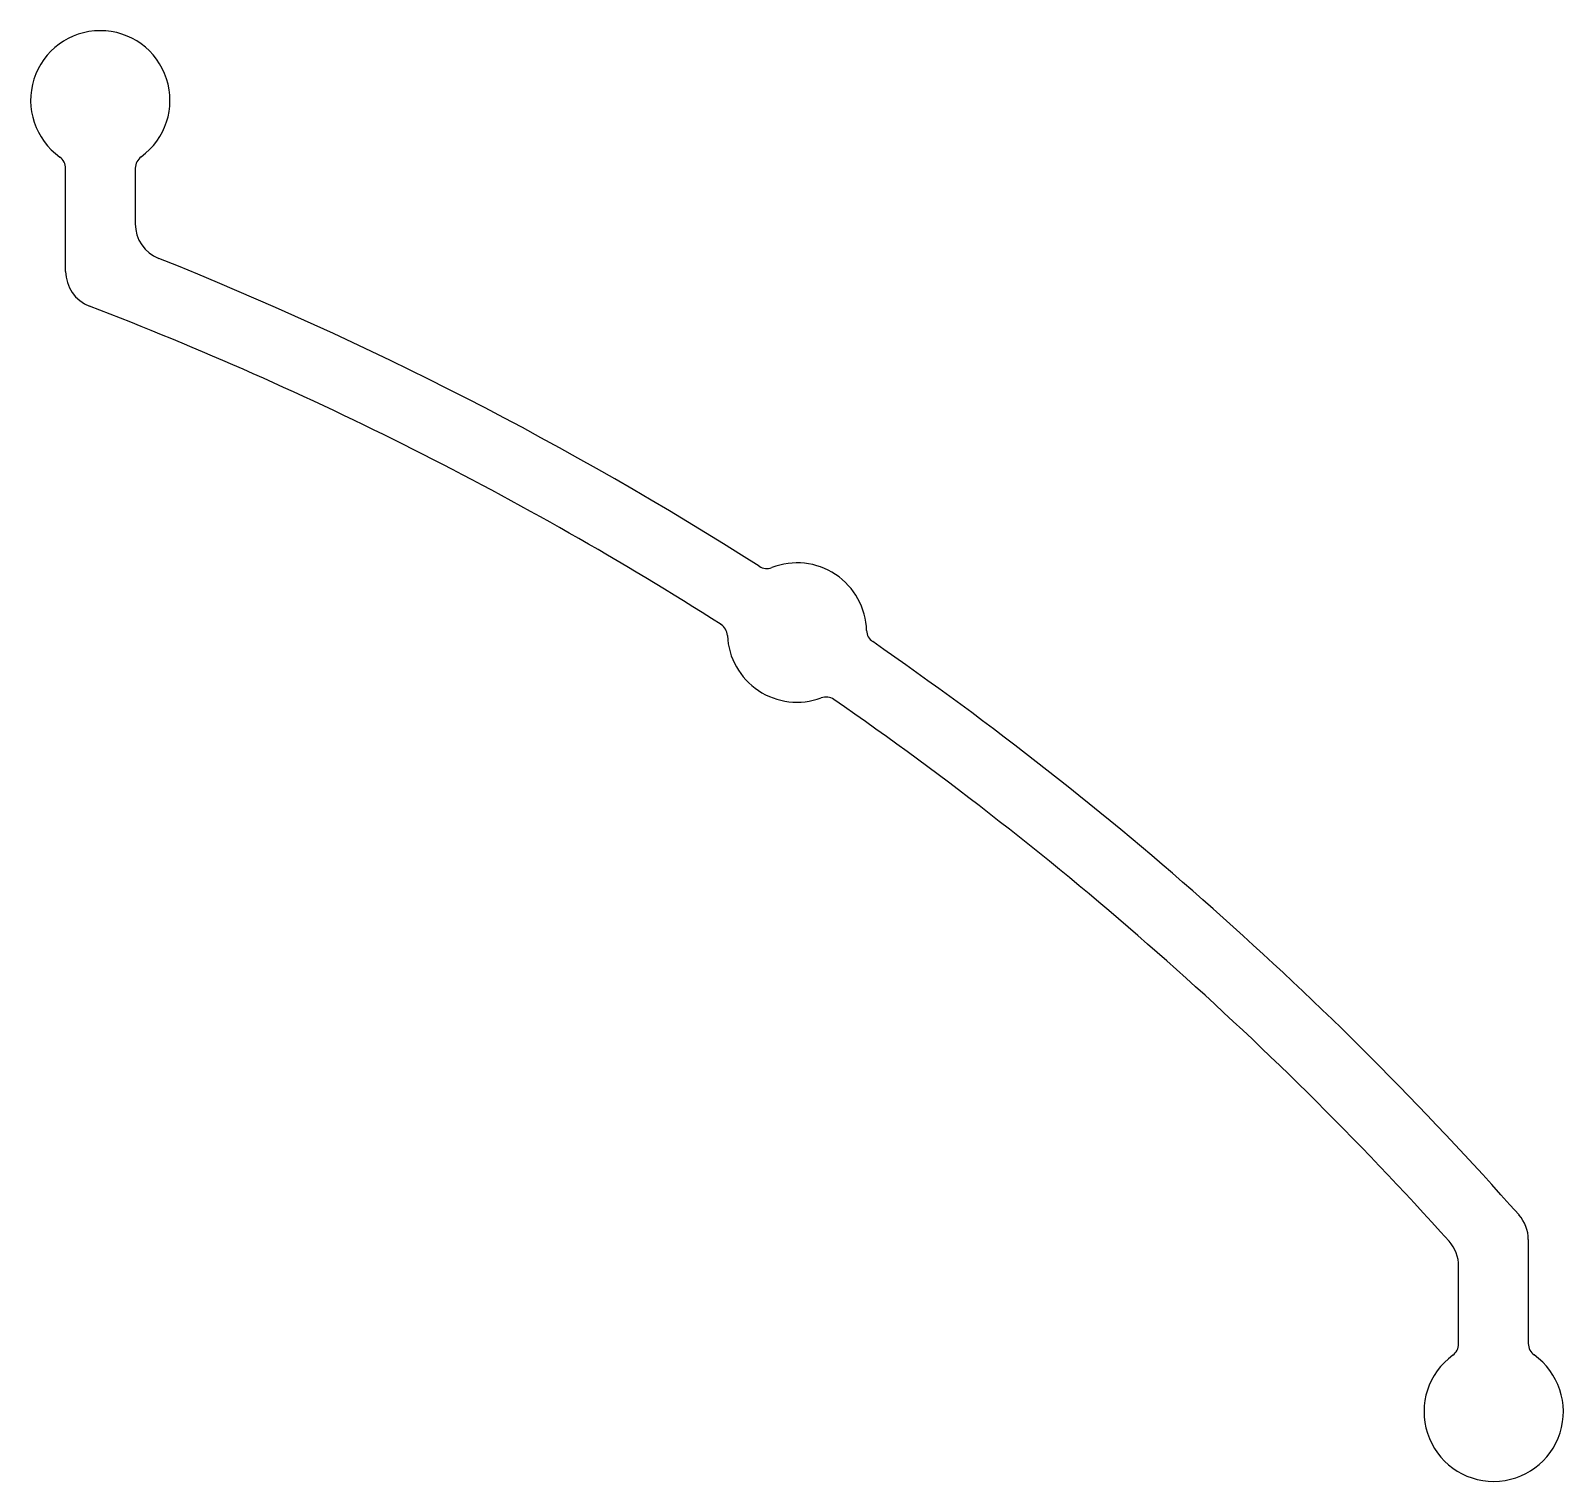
# Model space of a CAD drawing. Extents: x 772.8 to 805.8, y 508 to 539.2.
import ezdxf

# ---------------------------------------------------------------- set-up
doc = ezdxf.new("R2010")
doc.units = 0
doc.layers.get('0').update_dxf_attribs({"linetype": 'CONTINUOUS'})

msp = doc.modelspace()

# ---------------------------------------------------------------- linework, layer by layer
for p, q in [((773.535, 534.058), (773.535, 536.277)), ((775.035, 536.283), (775.035, 535.081)), ((805.028, 513.213), (805.028, 510.972)), ((803.528, 510.966), (803.528, 512.641))]:
    msp.add_line(p, q)
for centre, radius, start, end in [((774.281, 537.742), 1.5, 305.8431, 234.4721), ((773.235, 536.277), 0.3, 0, 54.4721), ((775.335, 536.283), 0.3, 125.8431, 180), ((775.835, 535.081), 0.8, 180, 248.233), ((746.781, 462.318), 77.55, 57.48073, 68.23299), ((774.335, 534.058), 0.8, 180, 248.9887), ((746.781, 462.318), 76.05, 57.49762, 68.98866), ((788.631, 527.962), 0.3, 237.4807, 291.1839), ((789.282, 526.283), 1.5, 1.6128, 111.1839), ((787.484, 526.203), 0.3, 2.5594, 57.4976), ((789.282, 526.283), 1.5, 182.5594, 290.2373), ((791.081, 526.334), 0.3, 181.6128, 235.3159), ((746.781, 462.318), 77.55, 41.53949, 55.31595), ((789.905, 524.594), 0.3, 55.2991, 110.2373), ((746.781, 462.318), 76.05, 41.97082, 55.29906), ((804.228, 513.213), 0.8, 0, 41.5395), ((802.728, 512.641), 0.8, 0, 41.9708), ((803.228, 510.966), 0.3, 305.8431, 0), ((805.328, 510.972), 0.3, 180, 234.4721), ((804.282, 509.507), 1.5, 125.8431, 54.4721)]:
    msp.add_arc(centre, radius, start, end)

doc.saveas('drawing.dxf')
